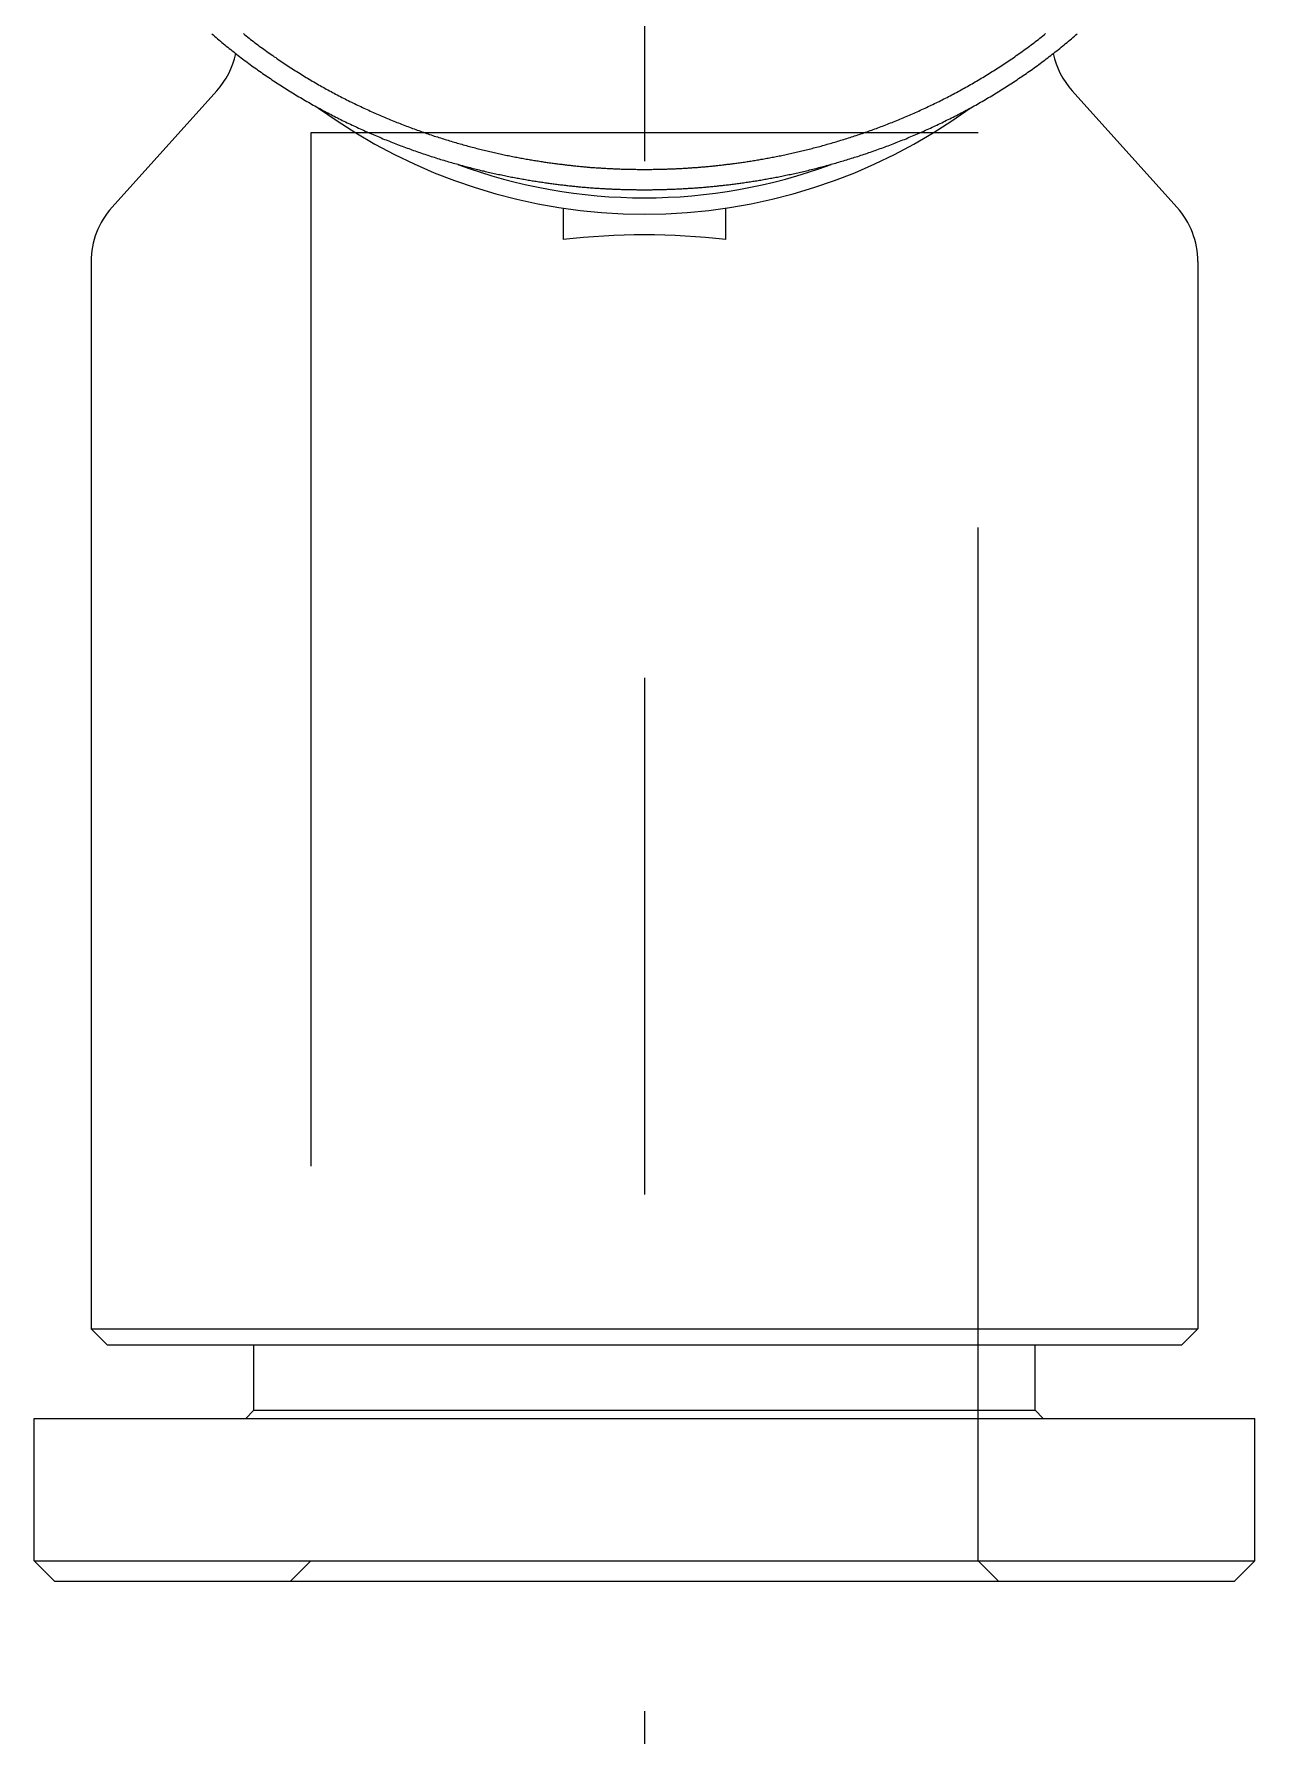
# Model space of a CAD drawing. Extents: x -26.4 to 69.2, y -43.6 to 25.6.
# Drawn here: x 52.17 to 67.17, y -25.6 to -4.59 of the extents above; entities that cross this region are included whole.
import ezdxf

# ---------------------------------------------------------------- set-up
doc = ezdxf.new("R2010")
doc.units = 0
doc.linetypes.add('CENTER', pattern=[50.8, 31.75, -6.35, 6.35, -6.35])
doc.linetypes.add('DASHED', pattern=[19.05, 12.7, -6.35])
doc.layers.get('0').update_dxf_attribs({"linetype": 'CONTINUOUS'})
doc.layers.add('CENTER', color=1, linetype='CENTER')

msp = doc.modelspace()

# ---------------------------------------------------------------- linework, layer by layer
at = {"color": 7, "linetype": 'CONTINUOUS'}
for p, q in [((54.418, -5.285), (53.131, -6.715)), ((64.931, -5.285), (66.218, -6.715)), ((58.674, -6.726), (58.674, -7.112)), ((60.674, -7.112), (60.674, -6.726)), ((52.874, -7.384), (52.874, -20.5)), ((66.474, -7.384), (66.474, -20.5)), ((52.874, -20.5), (66.474, -20.5)), ((53.074, -20.7), (52.874, -20.5)), ((66.274, -20.7), (66.474, -20.5)), ((66.274, -20.7), (53.074, -20.7)), ((54.874, -21.5), (54.874, -20.7)), ((64.474, -21.5), (64.474, -20.7)), ((52.174, -21.6), (67.174, -21.6)), ((52.174, -23.35), (52.174, -21.6)), ((54.874, -21.5), (54.774, -21.6)), ((54.874, -21.5), (64.474, -21.5)), ((64.474, -21.5), (64.574, -21.6)), ((67.174, -23.35), (67.174, -21.6)), ((52.174, -23.35), (59.674, -23.35)), ((52.174, -23.35), (52.424, -23.6)), ((59.674, -23.35), (67.174, -23.35)), ((66.924, -23.6), (67.174, -23.35)), ((52.424, -23.6), (59.674, -23.6)), ((59.674, -23.6), (66.924, -23.6))]:
    msp.add_line(p, q, dxfattribs=at)
at = {"color": 3, "linetype": 'DASHED'}
for p, q in [((63.774, -5.8), (55.574, -5.8)), ((55.574, -5.8), (55.574, -23.35)), ((63.774, -23.35), (63.774, -5.8)), ((55.574, -23.35), (55.324, -23.6)), ((64.024, -23.6), (63.774, -23.35))]:
    msp.add_line(p, q, dxfattribs=at)
at = {"color": 7}
for points in [[(54.356, -4.583, 0), (54.373, -4.598, 0), (54.391, -4.613, 0), (54.409, -4.629, 0), (54.427, -4.644, 0), (54.444, -4.659, 0), (54.462, -4.674, 0), (54.48, -4.689, 0), (54.498, -4.704, 0), (54.516, -4.719, 0), (54.534, -4.734, 0), (54.553, -4.748, 0), (54.571, -4.763, 0), (54.589, -4.778, 0), (54.607, -4.792, 0), (54.626, -4.807, 0), (54.644, -4.821, 0), (54.662, -4.835, 0), (54.681, -4.85, 0), (54.699, -4.864, 0), (54.718, -4.878, 0), (54.736, -4.892, 0), (54.755, -4.906, 0), (54.774, -4.92, 0), (54.792, -4.934, 0), (54.811, -4.948, 0), (54.83, -4.962, 0), (54.849, -4.976, 0), (54.867, -4.989, 0), (54.886, -5.003, 0), (54.905, -5.016, 0), (54.924, -5.03, 0), (54.943, -5.043, 0), (54.962, -5.057, 0), (54.981, -5.07, 0), (55, -5.083, 0), (55.019, -5.096, 0), (55.038, -5.109, 0), (55.057, -5.122, 0), (55.077, -5.135, 0), (55.096, -5.148, 0), (55.115, -5.161, 0), (55.134, -5.174, 0), (55.154, -5.186, 0), (55.173, -5.199, 0), (55.192, -5.212, 0), (55.212, -5.224, 0), (55.231, -5.236, 0), (55.251, -5.249, 0), (55.27, -5.261, 0), (55.289, -5.273, 0), (55.309, -5.285, 0), (55.328, -5.297, 0), (55.348, -5.309, 0), (55.368, -5.321, 0), (55.387, -5.333, 0), (55.407, -5.345, 0), (55.426, -5.357, 0), (55.446, -5.368, 0), (55.466, -5.38, 0), (55.485, -5.392, 0), (55.505, -5.403, 0), (55.525, -5.414, 0), (55.544, -5.426, 0), (55.564, -5.437, 0), (55.584, -5.448, 0), (55.604, -5.459, 0), (55.624, -5.47, 0), (55.643, -5.481, 0), (55.663, -5.492, 0), (55.683, -5.503, 0), (55.703, -5.514, 0), (55.723, -5.525, 0), (55.742, -5.535, 0), (55.762, -5.546, 0), (55.782, -5.556, 0), (55.802, -5.567, 0), (55.822, -5.577, 0), (55.842, -5.587, 0), (55.862, -5.598, 0), (55.882, -5.608, 0), (55.902, -5.618, 0), (55.922, -5.628, 0), (55.941, -5.638, 0), (55.961, -5.648, 0), (55.981, -5.657, 0), (56.001, -5.667, 0), (56.021, -5.677, 0), (56.041, -5.686, 0), (56.061, -5.696, 0), (56.081, -5.705, 0), (56.101, -5.715, 0), (56.121, -5.724, 0), (56.141, -5.733, 0), (56.161, -5.743, 0), (56.181, -5.752, 0), (56.201, -5.761, 0), (56.221, -5.77, 0), (56.241, -5.779, 0), (56.261, -5.788, 0), (56.281, -5.796, 0), (56.3, -5.805, 0), (56.321, -5.814, 0), (56.34, -5.822, 0), (56.36, -5.831, 0), (56.38, -5.839, 0), (56.4, -5.848, 0), (56.42, -5.856, 0), (56.44, -5.864, 0), (56.46, -5.873, 0), (56.48, -5.881, 0), (56.5, -5.889, 0), (56.52, -5.897, 0), (56.539, -5.905, 0), (56.559, -5.913, 0), (56.579, -5.921, 0), (56.599, -5.928, 0), (56.619, -5.936, 0), (56.639, -5.944, 0), (56.659, -5.951, 0), (56.678, -5.959, 0), (56.698, -5.966, 0), (56.718, -5.974, 0), (56.738, -5.981, 0), (56.758, -5.988, 0), (56.777, -5.995, 0), (56.797, -6.003, 0), (56.817, -6.01, 0), (56.837, -6.017, 0), (56.856, -6.024, 0), (56.876, -6.031, 0), (56.896, -6.037, 0), (56.915, -6.044, 0), (56.935, -6.051, 0), (56.955, -6.058, 0), (56.974, -6.064, 0), (56.994, -6.071, 0), (57.013, -6.077, 0), (57.033, -6.083, 0), (57.052, -6.09, 0), (57.072, -6.096, 0), (57.091, -6.102, 0), (57.111, -6.109, 0), (57.13, -6.115, 0), (57.15, -6.121, 0), (57.169, -6.127, 0), (57.188, -6.133, 0), (57.208, -6.138, 0), (57.227, -6.144, 0), (57.246, -6.15, 0), (57.266, -6.156, 0), (57.285, -6.161, 0), (57.304, -6.167, 0), (57.323, -6.172, 0), (57.343, -6.178, 0), (57.362, -6.183, 0), (57.381, -6.188, 0), (57.4, -6.194, 0), (57.419, -6.199, 0), (57.438, -6.204, 0), (57.457, -6.209, 0), (57.476, -6.214, 0), (57.495, -6.219, 0), (57.513, -6.224, 0), (57.532, -6.229, 0), (57.551, -6.234, 0), (57.57, -6.239, 0), (57.588, -6.243, 0), (57.607, -6.248, 0), (57.626, -6.253, 0), (57.644, -6.257, 0), (57.663, -6.262, 0), (57.681, -6.266, 0), (57.7, -6.27, 0), (57.718, -6.275, 0), (57.736, -6.279, 0), (57.755, -6.283, 0), (57.773, -6.287, 0), (57.791, -6.291, 0), (57.809, -6.296, 0), (57.827, -6.3, 0), (57.846, -6.304, 0), (57.864, -6.307, 0), (57.881, -6.311, 0), (57.899, -6.315, 0), (57.917, -6.319, 0), (57.935, -6.323, 0), (57.953, -6.326, 0), (57.971, -6.33, 0), (57.988, -6.333, 0), (58.006, -6.337, 0), (58.023, -6.34, 0), (58.041, -6.344, 0), (58.058, -6.347, 0), (58.075, -6.35, 0), (58.093, -6.354, 0), (58.11, -6.357, 0), (58.127, -6.36, 0), (58.144, -6.363, 0), (58.161, -6.366, 0), (58.178, -6.369, 0), (58.195, -6.372, 0), (58.212, -6.375, 0), (58.229, -6.378, 0), (58.246, -6.381, 0), (58.262, -6.384, 0), (58.279, -6.386, 0), (58.295, -6.389, 0), (58.312, -6.392, 0), (58.328, -6.394, 0), (58.345, -6.397, 0), (58.361, -6.4, 0), (58.377, -6.402, 0), (58.393, -6.404, 0), (58.409, -6.407, 0), (58.425, -6.409, 0), (58.441, -6.412, 0), (58.457, -6.414, 0), (58.473, -6.416, 0), (58.488, -6.418, 0), (58.504, -6.42, 0), (58.52, -6.423, 0), (58.535, -6.425, 0), (58.55, -6.427, 0), (58.566, -6.429, 0), (58.581, -6.431, 0), (58.597, -6.433, 0), (58.612, -6.435, 0), (58.627, -6.437, 0), (58.642, -6.438, 0), (58.657, -6.44, 0), (58.672, -6.442, 0), (58.687, -6.444, 0), (58.702, -6.446, 0), (58.717, -6.447, 0), (58.732, -6.449, 0), (58.747, -6.451, 0), (58.761, -6.452, 0), (58.776, -6.454, 0), (58.791, -6.455, 0), (58.806, -6.457, 0), (58.82, -6.458, 0), (58.835, -6.46, 0), (58.849, -6.461, 0), (58.864, -6.463, 0), (58.878, -6.464, 0), (58.892, -6.465, 0), (58.907, -6.467, 0), (58.921, -6.468, 0), (58.935, -6.469, 0), (58.949, -6.47, 0), (58.964, -6.472, 0), (58.978, -6.473, 0), (58.992, -6.474, 0), (59.006, -6.475, 0), (59.02, -6.476, 0), (59.034, -6.477, 0), (59.048, -6.478, 0), (59.062, -6.479, 0), (59.076, -6.48, 0), (59.09, -6.481, 0), (59.104, -6.482, 0), (59.118, -6.483, 0), (59.132, -6.484, 0), (59.145, -6.485, 0), (59.159, -6.486, 0), (59.173, -6.486, 0), (59.187, -6.487, 0), (59.2, -6.488, 0), (59.214, -6.489, 0), (59.228, -6.489, 0), (59.242, -6.49, 0), (59.255, -6.491, 0), (59.269, -6.491, 0), (59.282, -6.492, 0), (59.296, -6.492, 0), (59.31, -6.493, 0), (59.323, -6.493, 0), (59.337, -6.494, 0), (59.35, -6.494, 0), (59.364, -6.495, 0), (59.377, -6.495, 0), (59.391, -6.496, 0), (59.404, -6.496, 0), (59.418, -6.497, 0), (59.431, -6.497, 0), (59.445, -6.497, 0), (59.458, -6.498, 0), (59.472, -6.498, 0), (59.485, -6.498, 0), (59.499, -6.498, 0), (59.512, -6.499, 0), (59.526, -6.499, 0), (59.539, -6.499, 0), (59.553, -6.499, 0), (59.566, -6.499, 0), (59.58, -6.5, 0), (59.593, -6.5, 0), (59.607, -6.5, 0), (59.62, -6.5, 0), (59.634, -6.5, 0), (59.647, -6.5, 0), (59.661, -6.5, 0), (59.674, -6.5, 0)], [(54.745, -4.582, 0), (54.763, -4.596, 0), (54.78, -4.61, 0), (54.798, -4.624, 0), (54.816, -4.638, 0), (54.834, -4.652, 0), (54.852, -4.666, 0), (54.869, -4.679, 0), (54.887, -4.693, 0), (54.905, -4.707, 0), (54.923, -4.72, 0), (54.941, -4.734, 0), (54.959, -4.747, 0), (54.978, -4.76, 0), (54.996, -4.774, 0), (55.014, -4.787, 0), (55.032, -4.8, 0), (55.05, -4.813, 0), (55.069, -4.826, 0), (55.087, -4.839, 0), (55.105, -4.852, 0), (55.124, -4.865, 0), (55.142, -4.877, 0), (55.161, -4.89, 0), (55.179, -4.903, 0), (55.198, -4.915, 0), (55.216, -4.928, 0), (55.235, -4.94, 0), (55.253, -4.953, 0), (55.272, -4.965, 0), (55.291, -4.977, 0), (55.309, -4.989, 0), (55.328, -5.002, 0), (55.347, -5.014, 0), (55.365, -5.026, 0), (55.384, -5.037, 0), (55.403, -5.049, 0), (55.422, -5.061, 0), (55.441, -5.073, 0), (55.46, -5.085, 0), (55.478, -5.096, 0), (55.498, -5.108, 0), (55.516, -5.119, 0), (55.535, -5.131, 0), (55.554, -5.142, 0), (55.573, -5.153, 0), (55.592, -5.164, 0), (55.611, -5.176, 0), (55.63, -5.187, 0), (55.65, -5.198, 0), (55.669, -5.209, 0), (55.688, -5.22, 0), (55.707, -5.23, 0), (55.726, -5.241, 0), (55.745, -5.252, 0), (55.764, -5.263, 0), (55.783, -5.273, 0), (55.803, -5.284, 0), (55.822, -5.294, 0), (55.841, -5.304, 0), (55.86, -5.315, 0), (55.879, -5.325, 0), (55.899, -5.335, 0), (55.918, -5.345, 0), (55.937, -5.355, 0), (55.956, -5.365, 0), (55.976, -5.375, 0), (55.995, -5.385, 0), (56.014, -5.395, 0), (56.033, -5.404, 0), (56.053, -5.414, 0), (56.072, -5.423, 0), (56.091, -5.433, 0), (56.111, -5.442, 0), (56.13, -5.452, 0), (56.149, -5.461, 0), (56.169, -5.47, 0), (56.188, -5.479, 0), (56.207, -5.489, 0), (56.227, -5.498, 0), (56.246, -5.507, 0), (56.265, -5.515, 0), (56.285, -5.524, 0), (56.304, -5.533, 0), (56.323, -5.542, 0), (56.343, -5.55, 0), (56.362, -5.559, 0), (56.381, -5.568, 0), (56.401, -5.576, 0), (56.42, -5.584, 0), (56.439, -5.593, 0), (56.459, -5.601, 0), (56.478, -5.609, 0), (56.497, -5.617, 0), (56.516, -5.625, 0), (56.536, -5.633, 0), (56.555, -5.641, 0), (56.574, -5.649, 0), (56.594, -5.657, 0), (56.613, -5.665, 0), (56.632, -5.673, 0), (56.651, -5.68, 0), (56.671, -5.688, 0), (56.69, -5.695, 0), (56.709, -5.703, 0), (56.728, -5.71, 0), (56.748, -5.718, 0), (56.767, -5.725, 0), (56.786, -5.732, 0), (56.805, -5.739, 0), (56.824, -5.746, 0), (56.843, -5.753, 0), (56.863, -5.76, 0), (56.882, -5.767, 0), (56.901, -5.774, 0), (56.92, -5.781, 0), (56.939, -5.788, 0), (56.958, -5.794, 0), (56.977, -5.801, 0), (56.996, -5.808, 0), (57.015, -5.814, 0), (57.034, -5.821, 0), (57.053, -5.827, 0), (57.072, -5.833, 0), (57.091, -5.84, 0), (57.11, -5.846, 0), (57.129, -5.852, 0), (57.148, -5.858, 0), (57.167, -5.864, 0), (57.186, -5.87, 0), (57.205, -5.876, 0), (57.224, -5.882, 0), (57.242, -5.888, 0), (57.261, -5.893, 0), (57.28, -5.899, 0), (57.299, -5.905, 0), (57.318, -5.91, 0), (57.336, -5.916, 0), (57.355, -5.921, 0), (57.373, -5.927, 0), (57.392, -5.932, 0), (57.411, -5.937, 0), (57.429, -5.942, 0), (57.448, -5.948, 0), (57.466, -5.953, 0), (57.485, -5.958, 0), (57.503, -5.963, 0), (57.522, -5.968, 0), (57.54, -5.973, 0), (57.558, -5.977, 0), (57.577, -5.982, 0), (57.595, -5.987, 0), (57.613, -5.992, 0), (57.631, -5.996, 0), (57.649, -6.001, 0), (57.667, -6.005, 0), (57.685, -6.01, 0), (57.703, -6.014, 0), (57.721, -6.019, 0), (57.739, -6.023, 0), (57.757, -6.027, 0), (57.775, -6.031, 0), (57.793, -6.035, 0), (57.811, -6.04, 0), (57.828, -6.044, 0), (57.846, -6.048, 0), (57.864, -6.052, 0), (57.881, -6.055, 0), (57.899, -6.059, 0), (57.916, -6.063, 0), (57.934, -6.067, 0), (57.951, -6.07, 0), (57.968, -6.074, 0), (57.986, -6.078, 0), (58.003, -6.081, 0), (58.02, -6.085, 0), (58.037, -6.088, 0), (58.054, -6.092, 0), (58.071, -6.095, 0), (58.088, -6.098, 0), (58.105, -6.102, 0), (58.122, -6.105, 0), (58.139, -6.108, 0), (58.155, -6.111, 0), (58.172, -6.114, 0), (58.189, -6.117, 0), (58.205, -6.12, 0), (58.222, -6.123, 0), (58.238, -6.126, 0), (58.255, -6.129, 0), (58.271, -6.132, 0), (58.287, -6.134, 0), (58.303, -6.137, 0), (58.319, -6.14, 0), (58.335, -6.142, 0), (58.351, -6.145, 0), (58.367, -6.147, 0), (58.383, -6.15, 0), (58.399, -6.152, 0), (58.415, -6.155, 0), (58.43, -6.157, 0), (58.446, -6.16, 0), (58.461, -6.162, 0), (58.477, -6.164, 0), (58.492, -6.166, 0), (58.507, -6.168, 0), (58.523, -6.171, 0), (58.538, -6.173, 0), (58.553, -6.175, 0), (58.568, -6.177, 0), (58.583, -6.179, 0), (58.598, -6.181, 0), (58.613, -6.183, 0), (58.628, -6.185, 0), (58.643, -6.187, 0), (58.657, -6.188, 0), (58.672, -6.19, 0), (58.687, -6.192, 0), (58.701, -6.194, 0), (58.716, -6.195, 0), (58.73, -6.197, 0), (58.745, -6.199, 0), (58.759, -6.2, 0), (58.774, -6.202, 0), (58.788, -6.204, 0), (58.802, -6.205, 0), (58.816, -6.207, 0), (58.831, -6.208, 0), (58.845, -6.21, 0), (58.859, -6.211, 0), (58.873, -6.212, 0), (58.887, -6.214, 0), (58.901, -6.215, 0), (58.915, -6.216, 0), (58.929, -6.218, 0), (58.943, -6.219, 0), (58.957, -6.22, 0), (58.97, -6.221, 0), (58.984, -6.222, 0), (58.998, -6.224, 0), (59.012, -6.225, 0), (59.025, -6.226, 0), (59.039, -6.227, 0), (59.053, -6.228, 0), (59.066, -6.229, 0), (59.08, -6.23, 0), (59.093, -6.231, 0), (59.107, -6.232, 0), (59.12, -6.233, 0), (59.134, -6.233, 0), (59.147, -6.234, 0), (59.161, -6.235, 0), (59.174, -6.236, 0), (59.187, -6.237, 0), (59.201, -6.237, 0), (59.214, -6.238, 0), (59.227, -6.239, 0), (59.241, -6.24, 0), (59.254, -6.24, 0), (59.267, -6.241, 0), (59.281, -6.241, 0), (59.294, -6.242, 0), (59.307, -6.243, 0), (59.32, -6.243, 0), (59.333, -6.244, 0), (59.346, -6.244, 0), (59.36, -6.245, 0), (59.373, -6.245, 0), (59.386, -6.246, 0), (59.399, -6.246, 0), (59.412, -6.246, 0), (59.425, -6.247, 0), (59.438, -6.247, 0), (59.452, -6.247, 0), (59.465, -6.248, 0), (59.478, -6.248, 0), (59.491, -6.248, 0), (59.504, -6.248, 0), (59.517, -6.249, 0), (59.53, -6.249, 0), (59.543, -6.249, 0), (59.556, -6.249, 0), (59.569, -6.249, 0), (59.583, -6.25, 0), (59.596, -6.25, 0), (59.609, -6.25, 0), (59.622, -6.25, 0), (59.635, -6.25, 0), (59.648, -6.25, 0), (59.661, -6.25, 0), (59.674, -6.25, 0)], [(59.674, -6.25, 0), (59.688, -6.25, 0), (59.701, -6.25, 0), (59.714, -6.25, 0), (59.727, -6.25, 0), (59.74, -6.25, 0), (59.753, -6.25, 0), (59.766, -6.25, 0), (59.779, -6.249, 0), (59.792, -6.249, 0), (59.806, -6.249, 0), (59.819, -6.249, 0), (59.832, -6.249, 0), (59.845, -6.248, 0), (59.858, -6.248, 0), (59.871, -6.248, 0), (59.884, -6.247, 0), (59.897, -6.247, 0), (59.91, -6.247, 0), (59.923, -6.246, 0), (59.937, -6.246, 0), (59.95, -6.246, 0), (59.963, -6.245, 0), (59.976, -6.245, 0), (59.989, -6.244, 0), (60.002, -6.244, 0), (60.016, -6.243, 0), (60.029, -6.243, 0), (60.042, -6.242, 0), (60.055, -6.242, 0), (60.068, -6.241, 0), (60.082, -6.24, 0), (60.095, -6.24, 0), (60.108, -6.239, 0), (60.121, -6.238, 0), (60.135, -6.238, 0), (60.148, -6.237, 0), (60.161, -6.236, 0), (60.175, -6.235, 0), (60.188, -6.234, 0), (60.202, -6.234, 0), (60.215, -6.233, 0), (60.229, -6.232, 0), (60.242, -6.231, 0), (60.256, -6.23, 0), (60.269, -6.229, 0), (60.283, -6.228, 0), (60.296, -6.227, 0), (60.31, -6.226, 0), (60.324, -6.225, 0), (60.337, -6.224, 0), (60.351, -6.223, 0), (60.365, -6.222, 0), (60.379, -6.22, 0), (60.392, -6.219, 0), (60.406, -6.218, 0), (60.42, -6.217, 0), (60.434, -6.216, 0), (60.448, -6.214, 0), (60.462, -6.213, 0), (60.476, -6.212, 0), (60.49, -6.21, 0), (60.504, -6.209, 0), (60.518, -6.207, 0), (60.532, -6.206, 0), (60.547, -6.205, 0), (60.561, -6.203, 0), (60.575, -6.202, 0), (60.59, -6.2, 0), (60.604, -6.198, 0), (60.618, -6.197, 0), (60.633, -6.195, 0), (60.648, -6.193, 0), (60.662, -6.192, 0), (60.677, -6.19, 0), (60.691, -6.188, 0), (60.706, -6.186, 0), (60.721, -6.184, 0), (60.736, -6.183, 0), (60.751, -6.181, 0), (60.766, -6.179, 0), (60.781, -6.177, 0), (60.796, -6.175, 0), (60.811, -6.173, 0), (60.826, -6.171, 0), (60.841, -6.168, 0), (60.857, -6.166, 0), (60.872, -6.164, 0), (60.887, -6.162, 0), (60.903, -6.16, 0), (60.918, -6.157, 0), (60.934, -6.155, 0), (60.95, -6.152, 0), (60.965, -6.15, 0), (60.981, -6.148, 0), (60.997, -6.145, 0), (61.013, -6.142, 0), (61.029, -6.14, 0), (61.045, -6.137, 0), (61.061, -6.134, 0), (61.078, -6.132, 0), (61.094, -6.129, 0), (61.11, -6.126, 0), (61.127, -6.123, 0), (61.143, -6.12, 0), (61.16, -6.117, 0), (61.176, -6.114, 0), (61.193, -6.111, 0), (61.21, -6.108, 0), (61.226, -6.105, 0), (61.243, -6.102, 0), (61.26, -6.099, 0), (61.277, -6.095, 0), (61.294, -6.092, 0), (61.311, -6.089, 0), (61.328, -6.085, 0), (61.345, -6.082, 0), (61.363, -6.078, 0), (61.38, -6.074, 0), (61.397, -6.071, 0), (61.415, -6.067, 0), (61.432, -6.063, 0), (61.45, -6.06, 0), (61.467, -6.056, 0), (61.485, -6.052, 0), (61.502, -6.048, 0), (61.52, -6.044, 0), (61.538, -6.04, 0), (61.555, -6.036, 0), (61.573, -6.032, 0), (61.591, -6.027, 0), (61.609, -6.023, 0), (61.627, -6.019, 0), (61.645, -6.014, 0), (61.663, -6.01, 0), (61.681, -6.006, 0), (61.699, -6.001, 0), (61.717, -5.996, 0), (61.735, -5.992, 0), (61.753, -5.987, 0), (61.772, -5.982, 0), (61.79, -5.978, 0), (61.808, -5.973, 0), (61.827, -5.968, 0), (61.845, -5.963, 0), (61.863, -5.958, 0), (61.882, -5.953, 0), (61.9, -5.948, 0), (61.919, -5.942, 0), (61.937, -5.937, 0), (61.956, -5.932, 0), (61.974, -5.927, 0), (61.993, -5.921, 0), (62.012, -5.916, 0), (62.03, -5.91, 0), (62.049, -5.905, 0), (62.068, -5.899, 0), (62.087, -5.893, 0), (62.105, -5.887, 0), (62.124, -5.882, 0), (62.143, -5.876, 0), (62.162, -5.87, 0), (62.181, -5.864, 0), (62.2, -5.858, 0), (62.218, -5.852, 0), (62.237, -5.846, 0), (62.256, -5.839, 0), (62.275, -5.833, 0), (62.294, -5.827, 0), (62.313, -5.82, 0), (62.333, -5.814, 0), (62.352, -5.808, 0), (62.371, -5.801, 0), (62.39, -5.794, 0), (62.409, -5.788, 0), (62.428, -5.781, 0), (62.447, -5.774, 0), (62.466, -5.767, 0), (62.486, -5.76, 0), (62.505, -5.753, 0), (62.524, -5.746, 0), (62.543, -5.739, 0), (62.562, -5.732, 0), (62.581, -5.725, 0), (62.601, -5.718, 0), (62.62, -5.71, 0), (62.639, -5.703, 0), (62.659, -5.695, 0), (62.678, -5.688, 0), (62.697, -5.68, 0), (62.716, -5.673, 0), (62.736, -5.665, 0), (62.755, -5.657, 0), (62.774, -5.649, 0), (62.794, -5.641, 0), (62.813, -5.634, 0), (62.832, -5.626, 0), (62.852, -5.617, 0), (62.871, -5.609, 0), (62.89, -5.601, 0), (62.91, -5.593, 0), (62.929, -5.584, 0), (62.948, -5.576, 0), (62.968, -5.568, 0), (62.987, -5.559, 0), (63.006, -5.55, 0), (63.025, -5.542, 0), (63.045, -5.533, 0), (63.064, -5.524, 0), (63.083, -5.515, 0), (63.103, -5.507, 0), (63.122, -5.498, 0), (63.141, -5.489, 0), (63.161, -5.479, 0), (63.18, -5.47, 0), (63.199, -5.461, 0), (63.219, -5.452, 0), (63.238, -5.442, 0), (63.257, -5.433, 0), (63.277, -5.423, 0), (63.296, -5.414, 0), (63.315, -5.404, 0), (63.334, -5.394, 0), (63.354, -5.385, 0), (63.373, -5.375, 0), (63.392, -5.365, 0), (63.412, -5.355, 0), (63.431, -5.345, 0), (63.45, -5.335, 0), (63.469, -5.325, 0), (63.489, -5.314, 0), (63.508, -5.304, 0), (63.527, -5.294, 0), (63.546, -5.283, 0), (63.565, -5.273, 0), (63.585, -5.262, 0), (63.604, -5.252, 0), (63.623, -5.241, 0), (63.642, -5.23, 0), (63.661, -5.219, 0), (63.68, -5.208, 0), (63.699, -5.198, 0), (63.718, -5.187, 0), (63.737, -5.175, 0), (63.756, -5.164, 0), (63.776, -5.153, 0), (63.794, -5.142, 0), (63.813, -5.131, 0), (63.832, -5.119, 0), (63.851, -5.108, 0), (63.87, -5.096, 0), (63.889, -5.085, 0), (63.908, -5.073, 0), (63.927, -5.061, 0), (63.946, -5.049, 0), (63.965, -5.037, 0), (63.983, -5.026, 0), (64.002, -5.014, 0), (64.021, -5.002, 0), (64.039, -4.989, 0), (64.058, -4.977, 0), (64.077, -4.965, 0), (64.095, -4.953, 0), (64.114, -4.94, 0), (64.133, -4.928, 0), (64.151, -4.915, 0), (64.17, -4.903, 0), (64.188, -4.89, 0), (64.207, -4.878, 0), (64.225, -4.865, 0), (64.243, -4.852, 0), (64.262, -4.839, 0), (64.28, -4.826, 0), (64.298, -4.813, 0), (64.317, -4.8, 0), (64.335, -4.787, 0), (64.353, -4.774, 0), (64.371, -4.76, 0), (64.389, -4.747, 0), (64.407, -4.734, 0), (64.425, -4.72, 0), (64.443, -4.707, 0), (64.461, -4.693, 0), (64.479, -4.679, 0), (64.497, -4.666, 0), (64.515, -4.652, 0), (64.533, -4.638, 0), (64.55, -4.624, 0), (64.568, -4.61, 0), (64.586, -4.596, 0), (64.603, -4.582, 0)], [(59.674, -6.5, 0), (59.688, -6.5, 0), (59.701, -6.5, 0), (59.715, -6.5, 0), (59.728, -6.5, 0), (59.742, -6.5, 0), (59.755, -6.5, 0), (59.769, -6.5, 0), (59.782, -6.499, 0), (59.796, -6.499, 0), (59.809, -6.499, 0), (59.823, -6.499, 0), (59.836, -6.499, 0), (59.85, -6.498, 0), (59.863, -6.498, 0), (59.877, -6.498, 0), (59.89, -6.497, 0), (59.904, -6.497, 0), (59.917, -6.497, 0), (59.931, -6.496, 0), (59.944, -6.496, 0), (59.958, -6.495, 0), (59.971, -6.495, 0), (59.985, -6.495, 0), (59.998, -6.494, 0), (60.012, -6.494, 0), (60.026, -6.493, 0), (60.039, -6.492, 0), (60.053, -6.492, 0), (60.066, -6.491, 0), (60.08, -6.491, 0), (60.094, -6.49, 0), (60.107, -6.489, 0), (60.121, -6.489, 0), (60.135, -6.488, 0), (60.148, -6.487, 0), (60.162, -6.486, 0), (60.176, -6.486, 0), (60.19, -6.485, 0), (60.203, -6.484, 0), (60.217, -6.483, 0), (60.231, -6.482, 0), (60.245, -6.481, 0), (60.259, -6.48, 0), (60.273, -6.479, 0), (60.287, -6.478, 0), (60.301, -6.477, 0), (60.315, -6.476, 0), (60.329, -6.475, 0), (60.343, -6.474, 0), (60.357, -6.473, 0), (60.371, -6.472, 0), (60.385, -6.471, 0), (60.4, -6.47, 0), (60.414, -6.468, 0), (60.428, -6.467, 0), (60.442, -6.466, 0), (60.457, -6.465, 0), (60.471, -6.463, 0), (60.485, -6.462, 0), (60.5, -6.461, 0), (60.514, -6.459, 0), (60.529, -6.458, 0), (60.543, -6.456, 0), (60.558, -6.455, 0), (60.573, -6.453, 0), (60.587, -6.452, 0), (60.602, -6.45, 0), (60.617, -6.448, 0), (60.632, -6.447, 0), (60.647, -6.445, 0), (60.661, -6.443, 0), (60.676, -6.442, 0), (60.691, -6.44, 0), (60.707, -6.438, 0), (60.722, -6.436, 0), (60.737, -6.434, 0), (60.752, -6.433, 0), (60.767, -6.431, 0), (60.783, -6.429, 0), (60.798, -6.427, 0), (60.814, -6.425, 0), (60.829, -6.422, 0), (60.845, -6.42, 0), (60.86, -6.418, 0), (60.876, -6.416, 0), (60.892, -6.414, 0), (60.908, -6.412, 0), (60.924, -6.409, 0), (60.94, -6.407, 0), (60.956, -6.404, 0), (60.972, -6.402, 0), (60.988, -6.4, 0), (61.004, -6.397, 0), (61.02, -6.394, 0), (61.037, -6.392, 0), (61.053, -6.389, 0), (61.07, -6.387, 0), (61.086, -6.384, 0), (61.103, -6.381, 0), (61.12, -6.378, 0), (61.136, -6.375, 0), (61.153, -6.372, 0), (61.17, -6.369, 0), (61.187, -6.366, 0), (61.204, -6.363, 0), (61.221, -6.36, 0), (61.238, -6.357, 0), (61.255, -6.354, 0), (61.273, -6.351, 0), (61.29, -6.347, 0), (61.307, -6.344, 0), (61.325, -6.341, 0), (61.343, -6.337, 0), (61.36, -6.334, 0), (61.378, -6.33, 0), (61.395, -6.327, 0), (61.413, -6.323, 0), (61.431, -6.319, 0), (61.449, -6.315, 0), (61.467, -6.312, 0), (61.485, -6.308, 0), (61.503, -6.304, 0), (61.521, -6.3, 0), (61.539, -6.296, 0), (61.557, -6.292, 0), (61.575, -6.288, 0), (61.593, -6.284, 0), (61.612, -6.279, 0), (61.63, -6.275, 0), (61.648, -6.271, 0), (61.667, -6.266, 0), (61.685, -6.262, 0), (61.704, -6.257, 0), (61.722, -6.253, 0), (61.741, -6.248, 0), (61.76, -6.243, 0), (61.778, -6.239, 0), (61.797, -6.234, 0), (61.816, -6.229, 0), (61.835, -6.224, 0), (61.853, -6.219, 0), (61.872, -6.214, 0), (61.891, -6.209, 0), (61.91, -6.204, 0), (61.929, -6.199, 0), (61.948, -6.194, 0), (61.967, -6.188, 0), (61.986, -6.183, 0), (62.005, -6.178, 0), (62.025, -6.172, 0), (62.044, -6.167, 0), (62.063, -6.161, 0), (62.082, -6.155, 0), (62.101, -6.15, 0), (62.121, -6.144, 0), (62.14, -6.138, 0), (62.159, -6.132, 0), (62.179, -6.126, 0), (62.198, -6.12, 0), (62.218, -6.114, 0), (62.237, -6.108, 0), (62.256, -6.102, 0), (62.276, -6.096, 0), (62.295, -6.09, 0), (62.315, -6.083, 0), (62.334, -6.077, 0), (62.354, -6.07, 0), (62.374, -6.064, 0), (62.393, -6.057, 0), (62.413, -6.051, 0), (62.433, -6.044, 0), (62.452, -6.037, 0), (62.472, -6.03, 0), (62.492, -6.024, 0), (62.511, -6.017, 0), (62.531, -6.01, 0), (62.551, -6.003, 0), (62.571, -5.995, 0), (62.591, -5.988, 0), (62.61, -5.981, 0), (62.63, -5.974, 0), (62.65, -5.966, 0), (62.67, -5.959, 0), (62.69, -5.951, 0), (62.71, -5.944, 0), (62.729, -5.936, 0), (62.749, -5.928, 0), (62.769, -5.921, 0), (62.789, -5.913, 0), (62.809, -5.905, 0), (62.829, -5.897, 0), (62.849, -5.889, 0), (62.869, -5.881, 0), (62.889, -5.873, 0), (62.909, -5.864, 0), (62.928, -5.856, 0), (62.949, -5.848, 0), (62.968, -5.839, 0), (62.988, -5.831, 0), (63.008, -5.822, 0), (63.028, -5.814, 0), (63.048, -5.805, 0), (63.068, -5.796, 0), (63.088, -5.788, 0), (63.108, -5.779, 0), (63.128, -5.77, 0), (63.148, -5.761, 0), (63.168, -5.752, 0), (63.188, -5.743, 0), (63.208, -5.733, 0), (63.228, -5.724, 0), (63.248, -5.715, 0), (63.268, -5.705, 0), (63.288, -5.696, 0), (63.308, -5.686, 0), (63.328, -5.677, 0), (63.347, -5.667, 0), (63.367, -5.657, 0), (63.387, -5.647, 0), (63.407, -5.638, 0), (63.427, -5.628, 0), (63.447, -5.618, 0), (63.467, -5.607, 0), (63.487, -5.597, 0), (63.507, -5.587, 0), (63.527, -5.577, 0), (63.547, -5.566, 0), (63.567, -5.556, 0), (63.586, -5.546, 0), (63.606, -5.535, 0), (63.626, -5.524, 0), (63.646, -5.514, 0), (63.666, -5.503, 0), (63.686, -5.492, 0), (63.706, -5.481, 0), (63.725, -5.47, 0), (63.745, -5.459, 0), (63.765, -5.448, 0), (63.785, -5.437, 0), (63.804, -5.426, 0), (63.824, -5.414, 0), (63.844, -5.403, 0), (63.863, -5.391, 0), (63.883, -5.38, 0), (63.903, -5.368, 0), (63.922, -5.357, 0), (63.942, -5.345, 0), (63.962, -5.333, 0), (63.981, -5.321, 0), (64.001, -5.309, 0), (64.02, -5.297, 0), (64.04, -5.285, 0), (64.059, -5.273, 0), (64.079, -5.261, 0), (64.098, -5.249, 0), (64.118, -5.236, 0), (64.137, -5.224, 0), (64.156, -5.212, 0), (64.176, -5.199, 0), (64.195, -5.186, 0), (64.214, -5.174, 0), (64.234, -5.161, 0), (64.253, -5.148, 0), (64.272, -5.135, 0), (64.291, -5.122, 0), (64.31, -5.109, 0), (64.329, -5.096, 0), (64.349, -5.083, 0), (64.368, -5.07, 0), (64.387, -5.057, 0), (64.406, -5.043, 0), (64.425, -5.03, 0), (64.444, -5.017, 0), (64.463, -5.003, 0), (64.481, -4.989, 0), (64.5, -4.976, 0), (64.519, -4.962, 0), (64.538, -4.948, 0), (64.556, -4.934, 0), (64.575, -4.92, 0), (64.594, -4.906, 0), (64.612, -4.892, 0), (64.631, -4.878, 0), (64.649, -4.864, 0), (64.668, -4.85, 0), (64.686, -4.835, 0), (64.705, -4.821, 0), (64.723, -4.807, 0), (64.741, -4.792, 0), (64.76, -4.777, 0), (64.778, -4.763, 0), (64.796, -4.748, 0), (64.814, -4.733, 0), (64.832, -4.719, 0), (64.85, -4.704, 0), (64.868, -4.689, 0), (64.886, -4.674, 0), (64.904, -4.659, 0), (64.922, -4.644, 0), (64.94, -4.628, 0), (64.958, -4.613, 0), (64.975, -4.598, 0), (64.993, -4.583, 0)]]:
    msp.add_polyline3d(points, dxfattribs=at)
at = {"color": 7, "linetype": 'CONTINUOUS'}
for centre, radius, start, end in [((53.674, -4.616), 1, 318.0128, 347.8177), ((65.674, -4.616), 1, 192.1823, 221.9872), ((59.674, 0), 6.8, 233.9274, 306.0726), ((59.674, 0), 6.6, 249.659, 290.341), ((53.874, -7.384), 1, 138.0128, 180), ((65.474, -7.384), 1, 0, 41.9872), ((59.674, -15.925), 8.87, 83.5265, 96.4735)]:
    msp.add_arc(centre, radius, start, end, dxfattribs=at)
at = {"layer": 'CENTER', "color": 1, "linetype": 'CENTER'}
msp.add_line((59.674, 25.6), (59.674, -25.6), dxfattribs=at)

doc.saveas('drawing.dxf')
